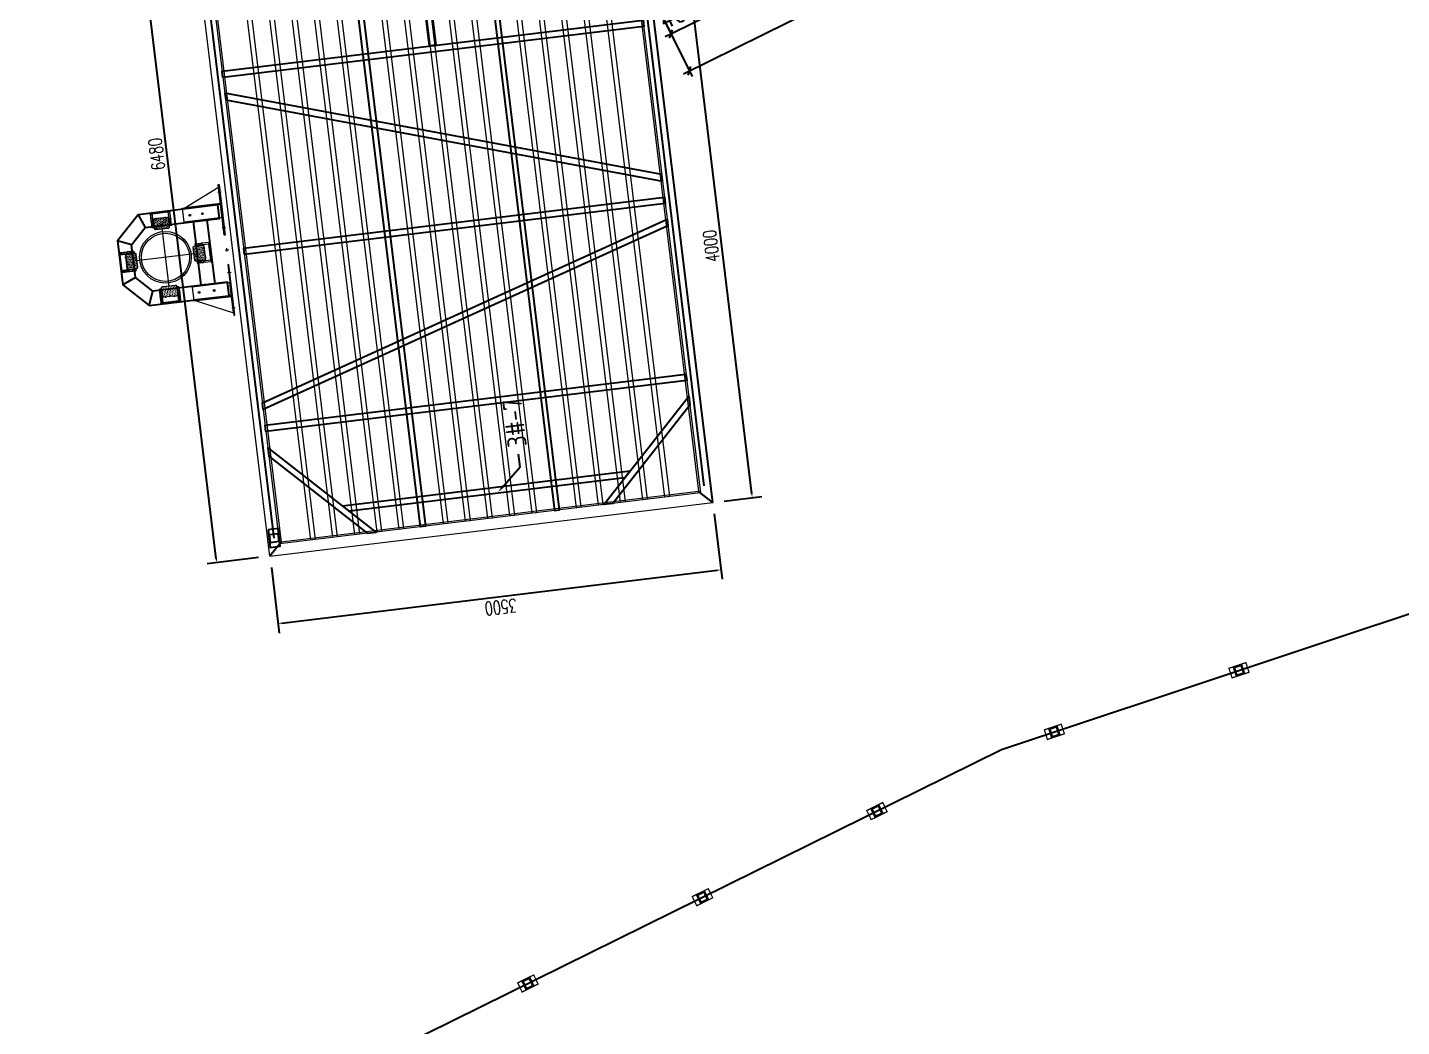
# Model space of a CAD drawing. Extents: x 15372 to 116961, y 24572 to 128109.
# Drawn here: x 27254 to 38036, y 84584 to 92425 of the extents above; entities that cross this region are included whole.
import ezdxf
from ezdxf import colors
from ezdxf.entities.mleader import LeaderData, LeaderLine
from ezdxf.math import Vec2, Vec3

# ---------------------------------------------------------------- set-up
doc = ezdxf.new("R2010")
doc.units = 0
doc.header["$LTSCALE"] = 1000
doc.header["$MEASUREMENT"] = 0
for name, pattern in [('CENTER', [2, 1.25, -0.25, 0.25, -0.25]), ('DASHED', [0.75, 0.5, -0.25]), ('HIDDEN', [0.375, 0.25, -0.125])]:
    doc.linetypes.add(name, pattern=pattern)
for name, color, linetype in [('主框型材', 4, 'Continuous'), ('标注', 9, 'Continuous'), ('栏杆基座', 214, 'Continuous'), ('浮箱U槽', 5, 'Continuous'), ('连接端梁', 130, 'Continuous'), ('铝合金', 7, 'Continuous'), ('铝横梁', 220, 'Continuous')]:
    doc.layers.add(name, color=color, linetype=linetype)
for name, color, linetype, lineweight in [('导框型材', 2, 'Continuous', 18), ('轮子座', 7, 'Continuous', 9), ('铝主梁', 3, 'Continuous', 9), ('铝龙骨', 7, 'Continuous', 9)]:
    doc.layers.add(name, color=color, linetype=linetype, lineweight=lineweight)
doc.styles.add('HZTXT', font='txtw.shx', dxfattribs={"width": 0.8, "bigfont": 'hztxtw.shx'})
doc.styles.get("Standard").update_dxf_attribs({"font": 'gbenor.shx', "bigfont": 'gbcbig.shx'})
doc.styles.add('STANDARD_T3', font='simplex.shx', dxfattribs={"width": 0.7, "bigfont": 'hztxt.shx'})
doc.dimstyles.new('DIM-50', dxfattribs={"dimscale": 50, "dimtxt": 3, "dimasz": 1, "dimexe": 1, "dimexo": 1, "dimgap": 1, "dimtad": 1, "dimdec": 1, "dimdsep": 46, "dimtxsty": 'HZTXT', "dimblk": 'OBLIQUE', "dimblk1": 'ARCHTICK', "dimblk2": 'OBLIQUE', "dimcen": 0, "dimdle": 1, "dimclrd": 9, "dimclre": 9, "dimclrt": 2, "dimadec": 1, "dimazin": 0, "dimtfac": 1, "dimtdec": 1, "dimtix": 1, "dimtmove": 2, "dimatfit": 3, "dimldrblk": 'OBLIQUE', "dimfxl": 15, "dimtolj": 1, "dimtzin": 0, "dimarcsym": 1})
doc.dimstyles.new('W&&30', dxfattribs={"dimtxt": 105, "dimasz": 30, "dimexe": 75, "dimexo": 90, "dimgap": 30, "dimtad": 1, "dimdec": 0, "dimzin": 0, "dimdsep": 46, "dimtxsty": 'STANDARD_T3', "dimcen": 0.09, "dimclrd": 1, "dimclre": 1, "dimclrt": 7, "dimazin": 2, "dimtfac": 1, "dimtdec": 0, "dimtix": 1, "dimtmove": 2, "dimatfit": 3, "dimfxl": 100, "dimtolj": 1, "dimtzin": 0, "dimarcsym": 0})
pattern_1 = [(0, (1212.185, -561.11), (6.35, 12.7), [0, -12.7])]

# ---------------------------------------------------------------- blocks, each defined once
blk = doc.blocks.new('*D46')
at = {"color": 1, "lineweight": -2, "transparency": 16777216}
for p, q in [((27436, 72496), (27436, 72902)), ((33916, 72496), (33916, 72902)), ((27466, 72827), (33886, 72827))]:
    blk.add_line(p, q, dxfattribs=at)
at = {"color": 1, "transparency": 16777216}
for points in [[(27466, 72832), (27466, 72822), (27436, 72827)], [(33886, 72832), (33886, 72822), (33916, 72827)]]:
    blk.add_solid(points, dxfattribs=at)
at = {"layer": 'Defpoints', "color": 0, "transparency": 16777216}
for p in [(33916, 72827), (27436, 72406), (33916, 72406)]:
    blk.add_point(p, dxfattribs=at)
at = {"color": 7, "transparency": 16777216, "insert": (30676, 72909), "char_height": 105, "attachment_point": 5, "style": 'STANDARD_T3'}
blk.add_mtext('\\A1;6480', dxfattribs=at)
blk = doc.blocks.new('*D734')
at = {"color": 1, "lineweight": -2, "transparency": 16777216}
for p, q in [((27346, 72406), (26829, 72406)), ((26904, 72376), (26904, 68936)), ((27346, 68906), (26829, 68906))]:
    blk.add_line(p, q, dxfattribs=at)
at = {"color": 1, "transparency": 16777216}
for points in [[(26899, 72376), (26909, 72376), (26904, 72406)], [(26899, 68936), (26909, 68936), (26904, 68906)]]:
    blk.add_solid(points, dxfattribs=at)
at = {"layer": 'Defpoints', "color": 0, "transparency": 16777216}
for p in [(27436, 72406), (26904, 68906), (27436, 68906)]:
    blk.add_point(p, dxfattribs=at)
at = {"color": 7, "transparency": 16777216, "insert": (26822, 70656), "char_height": 105, "attachment_point": 5, "rotation": 90, "style": 'STANDARD_T3'}
blk.add_mtext('\\A1;3500', dxfattribs=at)
blk = doc.blocks.new('*D47')
at = {"color": 1, "lineweight": -2, "transparency": 16777216}
for p, q in [((27436, 68816), (27436, 68519)), ((31436, 68816), (31436, 68519)), ((27466, 68594), (31406, 68594))]:
    blk.add_line(p, q, dxfattribs=at)
at = {"color": 1, "transparency": 16777216}
for points in [[(27466, 68599), (27466, 68589), (27436, 68594)], [(31406, 68599), (31406, 68589), (31436, 68594)]]:
    blk.add_solid(points, dxfattribs=at)
at = {"layer": 'Defpoints', "color": 0, "transparency": 16777216}
for p in [(27436, 68906), (31436, 68906), (31436, 68594)]:
    blk.add_point(p, dxfattribs=at)
at = {"color": 7, "transparency": 16777216, "insert": (29436, 68676), "char_height": 105, "attachment_point": 5, "style": 'STANDARD_T3'}
blk.add_mtext('\\A1;4000', dxfattribs=at)
blk = doc.blocks.new('_Oblique')
at = {"color": 0, "linetype": 'ByBlock', "lineweight": -2}
blk.add_line((-0.5, -0.5), (0.5, 0.5), dxfattribs=at)
blk = doc.blocks.new('*D721')
at = {"layer": 'Defpoints', "color": 0, "transparency": 16777216}
for p in [(40174, 68346), (46012, 68346), (46012, 67685)]:
    blk.add_point(p, dxfattribs=at)
at = {"layer": '标注', "color": 9, "lineweight": -2, "transparency": 16777216}
for p, q in [((40174, 68296), (40174, 67635)), ((46012, 68296), (46012, 67635)), ((40124, 67685), (46062, 67685))]:
    blk.add_line(p, q, dxfattribs=at)
at = {"layer": '标注', "color": 9, "lineweight": -2, "transparency": 16777216, "xscale": 50, "yscale": 50, "zscale": 50, "rotation": 180}
blk.add_blockref('_Oblique', (40174, 67685), dxfattribs=at)
at = {"layer": '标注', "color": 9, "lineweight": -2, "transparency": 16777216, "xscale": 50, "yscale": 50, "zscale": 50}
blk.add_blockref('_Oblique', (46012, 67685), dxfattribs=at)
at = {"layer": '标注', "color": 2, "transparency": 16777216, "insert": (43093, 67810), "char_height": 150, "attachment_point": 5, "style": 'HZTXT'}
blk.add_mtext('\\A1;5838', dxfattribs=at)
blk = doc.blocks.new('_ArchTick')
at = {"color": 0, "linetype": 'ByBlock', "const_width": 0.4}
blk.add_lwpolyline([(-0.5, -0.5), (0.5, 0.5)], dxfattribs=at)
blk = doc.blocks.new('*D724')
at = {"layer": 'Defpoints', "color": 0, "transparency": 16777216}
for p in [(40574, 68444), (40174, 68346), (40174, 68008)]:
    blk.add_point(p, dxfattribs=at)
at = {"layer": '标注', "color": 9, "lineweight": -2, "transparency": 16777216}
for p, q in [((40574, 68394), (40574, 67958)), ((40174, 68296), (40174, 67958)), ((40174, 68008), (40124, 68008)), ((40574, 68008), (40174, 68008)), ((40574, 68008), (40624, 68008))]:
    blk.add_line(p, q, dxfattribs=at)
at = {"layer": '标注', "color": 9, "lineweight": -2, "transparency": 16777216, "xscale": 50, "yscale": 50, "zscale": 50}
blk.add_blockref('_Oblique', (40174, 68008), dxfattribs=at)
at = {"layer": '标注', "color": 9, "lineweight": -2, "transparency": 16777216, "xscale": 50, "yscale": 50, "zscale": 50, "rotation": 180}
blk.add_blockref('_Oblique', (40574, 68008), dxfattribs=at)
at = {"layer": '标注', "color": 2, "transparency": 16777216, "insert": (40374, 68133), "char_height": 150, "attachment_point": 5, "style": 'HZTXT'}
blk.add_mtext('\\A1;400.2', dxfattribs=at)
blk = doc.blocks.new('*U608')
h = blk.add_hatch()
h.set_pattern_fill('DOTS', color=256, scale=8)
h.set_pattern_definition(pattern_1)
h.paths.add_polyline_path([(64, 50, 0.4142135624), (54, 60), (-11, 60, 0.4142135624), (-21, 50), (-21, -50, 0.4142135624), (-11, -60), (54, -60, 0.4142135624), (64, -50)])
at = {"layer": '导框型材', "color": 0, "linetype": 'Continuous'}
for p, q in [((-64, 63.508929), (-64, 75.5)), ((-64, 75.5), (-63.389317, 75.5)), ((-64, -63.50893), (-64, 63.508929)), ((-7.891644, 75.5), (-63.389317, 75.5)), ((-63.389317, 75.5), (-63.389317, 64.5)), ((-63.389317, 64.5), (-7.891644, 64.5)), ((-62, 77.5), (-6.502327, 77.5)), ((-62, 62.5), (-62, -62.5)), ((-6.502327, 62.5), (-62, 62.5)), ((-2.965328, 75.5), (-7.891644, 75.5)), ((-7.891644, 75.5), (-7.891644, 64.5)), ((-7.891644, 64.5), (-2.965328, 64.5)), ((-6.502327, 77.5), (-1.08338, 77.5)), ((-1.08338, 62.5), (-6.502327, 62.5)), ((47.5, 75.5), (-2.965328, 75.5)), ((-2.965328, 64.5), (-2.965328, 75.5)), ((47.5, 64.5), (-2.965328, 64.5)), ((-1.08338, 77.5), (45.5, 77.5)), ((45.5, 62.5), (-1.08338, 62.5)), ((31, 62.498484), (31, 60)), ((47.5, 64.5), (47.5, 75.5)), ((-64, -63.78066), (-64, -63.500287)), ((-64, -75.5), (-64, -63.78066)), ((-64, -75.5), (-63.389317, -75.5)), ((-63.389317, -64.5), (-63.389317, -75.5)), ((-7.891644, -64.5), (-63.389317, -64.5)), ((-63.389317, -75.5), (-7.891644, -75.5)), ((-62, -62.5), (-6.502327, -62.5)), ((-6.502327, -77.5), (-62, -77.5)), ((-2.965328, -64.5), (-7.891644, -64.5)), ((-7.891644, -75.5), (-7.891644, -64.5)), ((-7.891644, -75.5), (-2.965328, -75.5)), ((-6.502327, -62.5), (-1.08338, -62.5)), ((-1.08338, -77.5), (-6.502327, -77.5)), ((47.5, -64.5), (-2.965328, -64.5)), ((-2.965328, -64.5), (-2.965328, -75.5)), ((47.5, -75.5), (-2.965328, -75.5)), ((-1.08338, -62.5), (45.5, -62.5)), ((45.5, -77.5), (-1.08338, -77.5)), ((31, -60), (31, -62.498484)), ((47.5, -75.5), (47.5, -64.5))]:
    blk.add_line(p, q, dxfattribs=at)
at = {"layer": '导框型材', "color": 1, "linetype": 'CENTER', "ltscale": 0.28}
for p, q in [((-18.5, 35), (-14.5, 35)), ((-16.5, 37), (-16.5, 33)), ((-18.5, -35), (-14.5, -35)), ((-16.5, -37), (-16.5, -33))]:
    blk.add_line(p, q, dxfattribs=at)
at = {"layer": '导框型材', "color": 1, "linetype": 'CENTER', "ltscale": 0.404352}
for p, q in [((-18.5, 0), (-14.5, 0)), ((-16.5, -2), (-16.5, 2))]:
    blk.add_line(p, q, dxfattribs=at)
at = {"layer": '导框型材', "color": 1, "linetype": 'CENTER', "ltscale": 0.1}
for p, q in [((18.75, 70), (24.25, 70)), ((21.5, 67.25), (21.5, 72.75)), ((18.75, -70), (24.25, -70)), ((21.5, -72.75), (21.5, -67.25))]:
    blk.add_line(p, q, dxfattribs=at)
at = {"layer": '导框型材', "color": 0}
blk.add_lwpolyline([(-11, 60), (54, 60, -0.4142135624), (64, 50), (64, -50, -0.4142135624), (54, -60), (-11, -60, -0.4142135624), (-21, -50), (-21, 50, -0.4142135624)], format="xyb", close=True, dxfattribs=at)
for centre in [(21.5, 70), (21.5, -70)]:
    blk.add_circle(centre, 2.5, dxfattribs=at)
at = {"layer": '导框型材', "color": 0, "linetype": 'Continuous', "extrusion": (0, 0, -1)}
for centre, start, end in [((62, 75.5), 0, 90), ((62, 64.5), 270, 0), ((62, -64.5), 0, 90), ((62, -75.5), 270, 0)]:
    blk.add_arc(centre, 2, start, end, dxfattribs=at)
at = {"layer": '导框型材', "color": 0, "linetype": 'Continuous', "extrusion": (1.22461e-16, 0, -1)}
blk.add_arc((16.5, 35), 7, 310.0052008841, 49.9947991159, dxfattribs=at)
at = {"layer": '导框型材', "color": 0, "linetype": 'Continuous'}
for centre, radius, start, end in [((45.5, 75.5), 2, 0, 90), ((45.5, 64.5), 2, 270, 0), ((-16.5, -35), 7, 130.0052008841, 229.9947991159), ((45.5, -64.5), 2, 0, 90), ((45.5, -75.5), 2, 270, 0)]:
    blk.add_arc(centre, radius, start, end, dxfattribs=at)
for centre, major_axis, ratio, start_param, end_param in [((-62, 75.5), (0, 2), 0.694658, 0, 1.5707963268), ((-6.502327, 75.5), (0, -2), 0.694658, 3.1415926536, 4.7123889804), ((-6.502327, 64.5), (0, 2), 0.694658, 1.5707963268, 3.1415926536), ((-1.08338, 75.5), (0, -2), 0.940974, 3.1415926536, 4.7123889804), ((-1.08338, 64.5), (0, 2), 0.940974, 1.5707963268, 3.1415926536), ((-62, -75.5), (0, 2), 0.694658, 1.5707963268, 3.1415926536), ((-6.502327, -64.5), (0, 2), 0.694658, 0, 1.5707963268), ((-6.502327, -75.5), (0, 2), 0.694658, 1.5707963268, 3.1415926536), ((-1.08338, -64.5), (0, 2), 0.940974, 0, 1.5707963268), ((-1.08338, -75.5), (0, 2), 0.940974, 1.5707963268, 3.1415926536)]:
    blk.add_ellipse(centre, major_axis=major_axis, ratio=ratio, start_param=start_param, end_param=end_param, dxfattribs=at)
at = {"layer": '导框型材', "color": 0, "linetype": 'Continuous', "extrusion": (0, 0, -1)}
for centre, start_param, end_param in [((-62, 64.5), 0, 1.5707963268), ((-62, -64.5), 1.5707963268, 3.1415926536)]:
    blk.add_ellipse(centre, major_axis=(0, -2), ratio=0.694658, start_param=start_param, end_param=end_param, dxfattribs=at)
blk = doc.blocks.new('*U604')
at = {"layer": '轮子座', "color": 0, "linetype": 'ByBlock', "lineweight": -2, "transparency": 16777216}
blk.add_blockref('*U608', (0, 0), dxfattribs=at)
blk = doc.blocks.new('*U605')
h = blk.add_hatch()
h.set_pattern_fill('DOTS', color=256, scale=8)
h.set_pattern_definition(pattern_1)
h.paths.add_polyline_path([(64, 50, 0.4142135624), (54, 60), (-11, 60, 0.4142135624), (-21, 50), (-21, -50, 0.4142135624), (-11, -60), (54, -60, 0.4142135624), (64, -50)])
at = {"layer": '导框型材', "color": 0, "linetype": 'Continuous'}
for p, q in [((-64, 63.508929), (-64, 75.5)), ((-64, 75.5), (-63.389317, 75.5)), ((-64, -63.50893), (-64, 63.508929)), ((-7.891644, 75.5), (-63.389317, 75.5)), ((-63.389317, 75.5), (-63.389317, 64.5)), ((-63.389317, 64.5), (-7.891644, 64.5)), ((-62, 77.5), (-6.502327, 77.5)), ((-62, 62.5), (-62, -62.5)), ((-6.502327, 62.5), (-62, 62.5)), ((-2.965328, 75.5), (-7.891644, 75.5)), ((-7.891644, 75.5), (-7.891644, 64.5)), ((-7.891644, 64.5), (-2.965328, 64.5)), ((-6.502327, 77.5), (-1.08338, 77.5)), ((-1.08338, 62.5), (-6.502327, 62.5)), ((47.5, 75.5), (-2.965328, 75.5)), ((-2.965328, 64.5), (-2.965328, 75.5)), ((47.5, 64.5), (-2.965328, 64.5)), ((-1.08338, 77.5), (45.5, 77.5)), ((45.5, 62.5), (-1.08338, 62.5)), ((31, 62.498484), (31, 60)), ((47.5, 64.5), (47.5, 75.5)), ((-64, -63.78066), (-64, -63.500287)), ((-64, -75.5), (-64, -63.78066)), ((-64, -75.5), (-63.389317, -75.5)), ((-63.389317, -64.5), (-63.389317, -75.5)), ((-7.891644, -64.5), (-63.389317, -64.5)), ((-63.389317, -75.5), (-7.891644, -75.5)), ((-62, -62.5), (-6.502327, -62.5)), ((-6.502327, -77.5), (-62, -77.5)), ((-2.965328, -64.5), (-7.891644, -64.5)), ((-7.891644, -75.5), (-7.891644, -64.5)), ((-7.891644, -75.5), (-2.965328, -75.5)), ((-6.502327, -62.5), (-1.08338, -62.5)), ((-1.08338, -77.5), (-6.502327, -77.5)), ((47.5, -64.5), (-2.965328, -64.5)), ((-2.965328, -64.5), (-2.965328, -75.5)), ((47.5, -75.5), (-2.965328, -75.5)), ((-1.08338, -62.5), (45.5, -62.5)), ((45.5, -77.5), (-1.08338, -77.5)), ((31, -60), (31, -62.498484)), ((47.5, -75.5), (47.5, -64.5))]:
    blk.add_line(p, q, dxfattribs=at)
at = {"layer": '导框型材', "color": 1, "linetype": 'CENTER', "ltscale": 0.28}
for p, q in [((-18.5, 35), (-14.5, 35)), ((-16.5, 37), (-16.5, 33)), ((-18.5, -35), (-14.5, -35)), ((-16.5, -37), (-16.5, -33))]:
    blk.add_line(p, q, dxfattribs=at)
at = {"layer": '导框型材', "color": 1, "linetype": 'CENTER', "ltscale": 0.404352}
for p, q in [((-18.5, 0), (-14.5, 0)), ((-16.5, -2), (-16.5, 2))]:
    blk.add_line(p, q, dxfattribs=at)
at = {"layer": '导框型材', "color": 1, "linetype": 'CENTER', "ltscale": 0.1}
for p, q in [((18.75, 70), (24.25, 70)), ((21.5, 67.25), (21.5, 72.75)), ((18.75, -70), (24.25, -70)), ((21.5, -72.75), (21.5, -67.25))]:
    blk.add_line(p, q, dxfattribs=at)
at = {"layer": '导框型材', "color": 0}
blk.add_lwpolyline([(-11, 60), (54, 60, -0.4142135624), (64, 50), (64, -50, -0.4142135624), (54, -60), (-11, -60, -0.4142135624), (-21, -50), (-21, 50, -0.4142135624)], format="xyb", close=True, dxfattribs=at)
for centre in [(21.5, 70), (21.5, -70)]:
    blk.add_circle(centre, 2.5, dxfattribs=at)
at = {"layer": '导框型材', "color": 0, "linetype": 'Continuous', "extrusion": (0, 0, -1)}
for centre, start, end in [((62, 75.5), 0, 90), ((62, 64.5), 270, 0), ((62, -64.5), 0, 90), ((62, -75.5), 270, 0)]:
    blk.add_arc(centre, 2, start, end, dxfattribs=at)
at = {"layer": '导框型材', "color": 0, "linetype": 'Continuous', "extrusion": (1.22461e-16, 0, -1)}
blk.add_arc((16.5, 35), 7, 310.0052008841, 49.9947991159, dxfattribs=at)
at = {"layer": '导框型材', "color": 0, "linetype": 'Continuous'}
for centre, radius, start, end in [((45.5, 75.5), 2, 0, 90), ((45.5, 64.5), 2, 270, 0), ((-16.5, -35), 7, 130.0052008841, 229.9947991159), ((45.5, -64.5), 2, 0, 90), ((45.5, -75.5), 2, 270, 0)]:
    blk.add_arc(centre, radius, start, end, dxfattribs=at)
for centre, major_axis, ratio, start_param, end_param in [((-62, 75.5), (0, 2), 0.694658, 0, 1.5707963268), ((-6.502327, 75.5), (0, -2), 0.694658, 3.1415926536, 4.7123889804), ((-6.502327, 64.5), (0, 2), 0.694658, 1.5707963268, 3.1415926536), ((-1.08338, 75.5), (0, -2), 0.940974, 3.1415926536, 4.7123889804), ((-1.08338, 64.5), (0, 2), 0.940974, 1.5707963268, 3.1415926536), ((-62, -75.5), (0, 2), 0.694658, 1.5707963268, 3.1415926536), ((-6.502327, -64.5), (0, 2), 0.694658, 0, 1.5707963268), ((-6.502327, -75.5), (0, 2), 0.694658, 1.5707963268, 3.1415926536), ((-1.08338, -64.5), (0, 2), 0.940974, 0, 1.5707963268), ((-1.08338, -75.5), (0, 2), 0.940974, 1.5707963268, 3.1415926536)]:
    blk.add_ellipse(centre, major_axis=major_axis, ratio=ratio, start_param=start_param, end_param=end_param, dxfattribs=at)
at = {"layer": '导框型材', "color": 0, "linetype": 'Continuous', "extrusion": (0, 0, -1)}
for centre, start_param, end_param in [((-62, 64.5), 0, 1.5707963268), ((-62, -64.5), 1.5707963268, 3.1415926536)]:
    blk.add_ellipse(centre, major_axis=(0, -2), ratio=0.694658, start_param=start_param, end_param=end_param, dxfattribs=at)
blk = doc.blocks.new('*U606')
at = {"layer": '轮子座', "color": 0, "linetype": 'ByBlock', "lineweight": -2, "transparency": 16777216}
blk.add_blockref('*U605', (0, 0), dxfattribs=at)
blk = doc.blocks.new('*U607')
h = blk.add_hatch()
h.set_pattern_fill('DOTS', color=256, scale=8)
h.set_pattern_definition(pattern_1)
h.paths.add_polyline_path([(64, 50, 0.4142135624), (54, 60), (-11, 60, 0.4142135624), (-21, 50), (-21, -50, 0.4142135624), (-11, -60), (54, -60, 0.4142135624), (64, -50)])
at = {"layer": '导框型材', "color": 0, "linetype": 'Continuous'}
for p, q in [((-64, 63.508929), (-64, 75.5)), ((-64, 75.5), (-63.389317, 75.5)), ((-64, -63.50893), (-64, 63.508929)), ((-7.891644, 75.5), (-63.389317, 75.5)), ((-63.389317, 75.5), (-63.389317, 64.5)), ((-63.389317, 64.5), (-7.891644, 64.5)), ((-62, 77.5), (-6.502327, 77.5)), ((-62, 62.5), (-62, -62.5)), ((-6.502327, 62.5), (-62, 62.5)), ((-2.965328, 75.5), (-7.891644, 75.5)), ((-7.891644, 75.5), (-7.891644, 64.5)), ((-7.891644, 64.5), (-2.965328, 64.5)), ((-6.502327, 77.5), (-1.08338, 77.5)), ((-1.08338, 62.5), (-6.502327, 62.5)), ((47.5, 75.5), (-2.965328, 75.5)), ((-2.965328, 64.5), (-2.965328, 75.5)), ((47.5, 64.5), (-2.965328, 64.5)), ((-1.08338, 77.5), (45.5, 77.5)), ((45.5, 62.5), (-1.08338, 62.5)), ((31, 62.498484), (31, 60)), ((47.5, 64.5), (47.5, 75.5)), ((-64, -63.78066), (-64, -63.500287)), ((-64, -75.5), (-64, -63.78066)), ((-64, -75.5), (-63.389317, -75.5)), ((-63.389317, -64.5), (-63.389317, -75.5)), ((-7.891644, -64.5), (-63.389317, -64.5)), ((-63.389317, -75.5), (-7.891644, -75.5)), ((-62, -62.5), (-6.502327, -62.5)), ((-6.502327, -77.5), (-62, -77.5)), ((-2.965328, -64.5), (-7.891644, -64.5)), ((-7.891644, -75.5), (-7.891644, -64.5)), ((-7.891644, -75.5), (-2.965328, -75.5)), ((-6.502327, -62.5), (-1.08338, -62.5)), ((-1.08338, -77.5), (-6.502327, -77.5)), ((47.5, -64.5), (-2.965328, -64.5)), ((-2.965328, -64.5), (-2.965328, -75.5)), ((47.5, -75.5), (-2.965328, -75.5)), ((-1.08338, -62.5), (45.5, -62.5)), ((45.5, -77.5), (-1.08338, -77.5)), ((31, -60), (31, -62.498484)), ((47.5, -75.5), (47.5, -64.5))]:
    blk.add_line(p, q, dxfattribs=at)
at = {"layer": '导框型材', "color": 1, "linetype": 'CENTER', "ltscale": 0.28}
for p, q in [((-18.5, 35), (-14.5, 35)), ((-16.5, 37), (-16.5, 33)), ((-18.5, -35), (-14.5, -35)), ((-16.5, -37), (-16.5, -33))]:
    blk.add_line(p, q, dxfattribs=at)
at = {"layer": '导框型材', "color": 1, "linetype": 'CENTER', "ltscale": 0.404352}
for p, q in [((-18.5, 0), (-14.5, 0)), ((-16.5, -2), (-16.5, 2))]:
    blk.add_line(p, q, dxfattribs=at)
at = {"layer": '导框型材', "color": 1, "linetype": 'CENTER', "ltscale": 0.1}
for p, q in [((18.75, 70), (24.25, 70)), ((21.5, 67.25), (21.5, 72.75)), ((18.75, -70), (24.25, -70)), ((21.5, -72.75), (21.5, -67.25))]:
    blk.add_line(p, q, dxfattribs=at)
at = {"layer": '导框型材', "color": 0}
blk.add_lwpolyline([(-11, 60), (54, 60, -0.4142135624), (64, 50), (64, -50, -0.4142135624), (54, -60), (-11, -60, -0.4142135624), (-21, -50), (-21, 50, -0.4142135624)], format="xyb", close=True, dxfattribs=at)
for centre in [(21.5, 70), (21.5, -70)]:
    blk.add_circle(centre, 2.5, dxfattribs=at)
at = {"layer": '导框型材', "color": 0, "linetype": 'Continuous', "extrusion": (0, 0, -1)}
for centre, start, end in [((62, 75.5), 0, 90), ((62, 64.5), 270, 0), ((62, -64.5), 0, 90), ((62, -75.5), 270, 0)]:
    blk.add_arc(centre, 2, start, end, dxfattribs=at)
at = {"layer": '导框型材', "color": 0, "linetype": 'Continuous', "extrusion": (1.22461e-16, 0, -1)}
blk.add_arc((16.5, 35), 7, 310.0052008841, 49.9947991159, dxfattribs=at)
at = {"layer": '导框型材', "color": 0, "linetype": 'Continuous'}
for centre, radius, start, end in [((45.5, 75.5), 2, 0, 90), ((45.5, 64.5), 2, 270, 0), ((-16.5, -35), 7, 130.0052008841, 229.9947991159), ((45.5, -64.5), 2, 0, 90), ((45.5, -75.5), 2, 270, 0)]:
    blk.add_arc(centre, radius, start, end, dxfattribs=at)
for centre, major_axis, ratio, start_param, end_param in [((-62, 75.5), (0, 2), 0.694658, 0, 1.5707963268), ((-6.502327, 75.5), (0, -2), 0.694658, 3.1415926536, 4.7123889804), ((-6.502327, 64.5), (0, 2), 0.694658, 1.5707963268, 3.1415926536), ((-1.08338, 75.5), (0, -2), 0.940974, 3.1415926536, 4.7123889804), ((-1.08338, 64.5), (0, 2), 0.940974, 1.5707963268, 3.1415926536), ((-62, -75.5), (0, 2), 0.694658, 1.5707963268, 3.1415926536), ((-6.502327, -64.5), (0, 2), 0.694658, 0, 1.5707963268), ((-6.502327, -75.5), (0, 2), 0.694658, 1.5707963268, 3.1415926536), ((-1.08338, -64.5), (0, 2), 0.940974, 0, 1.5707963268), ((-1.08338, -75.5), (0, 2), 0.940974, 1.5707963268, 3.1415926536)]:
    blk.add_ellipse(centre, major_axis=major_axis, ratio=ratio, start_param=start_param, end_param=end_param, dxfattribs=at)
at = {"layer": '导框型材', "color": 0, "linetype": 'Continuous', "extrusion": (0, 0, -1)}
for centre, start_param, end_param in [((-62, 64.5), 0, 1.5707963268), ((-62, -64.5), 1.5707963268, 3.1415926536)]:
    blk.add_ellipse(centre, major_axis=(0, -2), ratio=0.694658, start_param=start_param, end_param=end_param, dxfattribs=at)
blk = doc.blocks.new('*U610')
at = {"layer": '轮子座', "color": 0, "linetype": 'ByBlock', "lineweight": -2, "transparency": 16777216}
blk.add_blockref('*U607', (0, 0), dxfattribs=at)
blk = doc.blocks.new('*U611')
h = blk.add_hatch()
h.set_pattern_fill('DOTS', color=256, scale=8)
h.set_pattern_definition(pattern_1)
h.paths.add_polyline_path([(64, 50, 0.4142135624), (54, 60), (-11, 60, 0.4142135624), (-21, 50), (-21, -50, 0.4142135624), (-11, -60), (54, -60, 0.4142135624), (64, -50)])
at = {"layer": '导框型材', "color": 0, "linetype": 'Continuous'}
for p, q in [((-64, 63.508929), (-64, 75.5)), ((-64, 75.5), (-63.389317, 75.5)), ((-64, -63.50893), (-64, 63.508929)), ((-7.891644, 75.5), (-63.389317, 75.5)), ((-63.389317, 75.5), (-63.389317, 64.5)), ((-63.389317, 64.5), (-7.891644, 64.5)), ((-62, 77.5), (-6.502327, 77.5)), ((-62, 62.5), (-62, -62.5)), ((-6.502327, 62.5), (-62, 62.5)), ((-2.965328, 75.5), (-7.891644, 75.5)), ((-7.891644, 75.5), (-7.891644, 64.5)), ((-7.891644, 64.5), (-2.965328, 64.5)), ((-6.502327, 77.5), (-1.08338, 77.5)), ((-1.08338, 62.5), (-6.502327, 62.5)), ((47.5, 75.5), (-2.965328, 75.5)), ((-2.965328, 64.5), (-2.965328, 75.5)), ((47.5, 64.5), (-2.965328, 64.5)), ((-1.08338, 77.5), (45.5, 77.5)), ((45.5, 62.5), (-1.08338, 62.5)), ((31, 62.498484), (31, 60)), ((47.5, 64.5), (47.5, 75.5)), ((-64, -63.78066), (-64, -63.500287)), ((-64, -75.5), (-64, -63.78066)), ((-64, -75.5), (-63.389317, -75.5)), ((-63.389317, -64.5), (-63.389317, -75.5)), ((-7.891644, -64.5), (-63.389317, -64.5)), ((-63.389317, -75.5), (-7.891644, -75.5)), ((-62, -62.5), (-6.502327, -62.5)), ((-6.502327, -77.5), (-62, -77.5)), ((-2.965328, -64.5), (-7.891644, -64.5)), ((-7.891644, -75.5), (-7.891644, -64.5)), ((-7.891644, -75.5), (-2.965328, -75.5)), ((-6.502327, -62.5), (-1.08338, -62.5)), ((-1.08338, -77.5), (-6.502327, -77.5)), ((47.5, -64.5), (-2.965328, -64.5)), ((-2.965328, -64.5), (-2.965328, -75.5)), ((47.5, -75.5), (-2.965328, -75.5)), ((-1.08338, -62.5), (45.5, -62.5)), ((45.5, -77.5), (-1.08338, -77.5)), ((31, -60), (31, -62.498484)), ((47.5, -75.5), (47.5, -64.5))]:
    blk.add_line(p, q, dxfattribs=at)
at = {"layer": '导框型材', "color": 1, "linetype": 'CENTER', "ltscale": 0.28}
for p, q in [((-18.5, 35), (-14.5, 35)), ((-16.5, 37), (-16.5, 33)), ((-18.5, -35), (-14.5, -35)), ((-16.5, -37), (-16.5, -33))]:
    blk.add_line(p, q, dxfattribs=at)
at = {"layer": '导框型材', "color": 1, "linetype": 'CENTER', "ltscale": 0.404352}
for p, q in [((-18.5, 0), (-14.5, 0)), ((-16.5, -2), (-16.5, 2))]:
    blk.add_line(p, q, dxfattribs=at)
at = {"layer": '导框型材', "color": 1, "linetype": 'CENTER', "ltscale": 0.1}
for p, q in [((18.75, 70), (24.25, 70)), ((21.5, 67.25), (21.5, 72.75)), ((18.75, -70), (24.25, -70)), ((21.5, -72.75), (21.5, -67.25))]:
    blk.add_line(p, q, dxfattribs=at)
at = {"layer": '导框型材', "color": 0}
blk.add_lwpolyline([(-11, 60), (54, 60, -0.4142135624), (64, 50), (64, -50, -0.4142135624), (54, -60), (-11, -60, -0.4142135624), (-21, -50), (-21, 50, -0.4142135624)], format="xyb", close=True, dxfattribs=at)
for centre in [(21.5, 70), (21.5, -70)]:
    blk.add_circle(centre, 2.5, dxfattribs=at)
at = {"layer": '导框型材', "color": 0, "linetype": 'Continuous', "extrusion": (0, 0, -1)}
for centre, start, end in [((62, 75.5), 0, 90), ((62, 64.5), 270, 0), ((62, -64.5), 0, 90), ((62, -75.5), 270, 0)]:
    blk.add_arc(centre, 2, start, end, dxfattribs=at)
at = {"layer": '导框型材', "color": 0, "linetype": 'Continuous', "extrusion": (1.22461e-16, 0, -1)}
blk.add_arc((16.5, 35), 7, 310.0052008841, 49.9947991159, dxfattribs=at)
at = {"layer": '导框型材', "color": 0, "linetype": 'Continuous'}
for centre, radius, start, end in [((45.5, 75.5), 2, 0, 90), ((45.5, 64.5), 2, 270, 0), ((-16.5, -35), 7, 130.0052008841, 229.9947991159), ((45.5, -64.5), 2, 0, 90), ((45.5, -75.5), 2, 270, 0)]:
    blk.add_arc(centre, radius, start, end, dxfattribs=at)
for centre, major_axis, ratio, start_param, end_param in [((-62, 75.5), (0, 2), 0.694658, 0, 1.5707963268), ((-6.502327, 75.5), (0, -2), 0.694658, 3.1415926536, 4.7123889804), ((-6.502327, 64.5), (0, 2), 0.694658, 1.5707963268, 3.1415926536), ((-1.08338, 75.5), (0, -2), 0.940974, 3.1415926536, 4.7123889804), ((-1.08338, 64.5), (0, 2), 0.940974, 1.5707963268, 3.1415926536), ((-62, -75.5), (0, 2), 0.694658, 1.5707963268, 3.1415926536), ((-6.502327, -64.5), (0, 2), 0.694658, 0, 1.5707963268), ((-6.502327, -75.5), (0, 2), 0.694658, 1.5707963268, 3.1415926536), ((-1.08338, -64.5), (0, 2), 0.940974, 0, 1.5707963268), ((-1.08338, -75.5), (0, 2), 0.940974, 1.5707963268, 3.1415926536)]:
    blk.add_ellipse(centre, major_axis=major_axis, ratio=ratio, start_param=start_param, end_param=end_param, dxfattribs=at)
at = {"layer": '导框型材', "color": 0, "linetype": 'Continuous', "extrusion": (0, 0, -1)}
for centre, start_param, end_param in [((-62, 64.5), 0, 1.5707963268), ((-62, -64.5), 1.5707963268, 3.1415926536)]:
    blk.add_ellipse(centre, major_axis=(0, -2), ratio=0.694658, start_param=start_param, end_param=end_param, dxfattribs=at)
blk = doc.blocks.new('*U609')
at = {"layer": '轮子座', "color": 0, "linetype": 'ByBlock', "lineweight": -2, "transparency": 16777216}
blk.add_blockref('*U611', (0, 0), dxfattribs=at)
blk = doc.blocks.new('外抱桩器')
for radius in [203, 189]:
    blk.add_circle((0, 487), radius)
at = {"layer": '主框型材'}
for points in [[(-359, 660), (-359, 28), (-252, 28), (-252, 616), (-129, 739), (129, 739), (252, 616), (252, 28), (358, 28), (358, 660), (173, 845), (-173, 845), (-359, 660)], [(-129, 739), (-173, 845)], [(129, 739), (173, 845)], [(-359, 660), (-252, 616)], [(358, 660), (252, 616)]]:
    blk.add_lwpolyline(points, dxfattribs=at)
blk.add_lwpolyline([(-252, 128), (-252, 234), (252, 234), (252, 128)], close=True, dxfattribs=at)
at = {"layer": '导框型材', "color": 1, "linetype": 'CENTER', "ltscale": 5}
for p, q in [((0, 256), (0, 717)), ((230, 487), (-230, 487))]:
    blk.add_line(p, q, dxfattribs=at)
at = {"layer": '导框型材', "color": 2, "linetype": 'HIDDEN', "ltscale": 100}
for p, q in [((-359, 8), (-359, 308)), ((359, 8), (359, 308))]:
    blk.add_line(p, q, dxfattribs=at)
at = {"layer": '导框型材', "color": 1, "linetype": 'CENTER', "ltscale": 0.28}
for p, q in [((-313, 258), (-297, 258)), ((-305, 250), (-305, 266)), ((313, 258), (297, 258)), ((305, 250), (305, 266)), ((-313, 138), (-297, 138)), ((-305, 130), (-305, 146)), ((313, 158), (297, 158)), ((305, 150), (305, 166))]:
    blk.add_line(p, q, dxfattribs=at)
at = {"layer": '导框型材', "color": 2, "linetype": 'DASHED', "ltscale": 2}
for p, q in [((-517, 0), (-117, 0)), ((517, 0), (117, 0))]:
    blk.add_line(p, q, dxfattribs=at)
at = {"layer": '导框型材', "color": 1, "linetype": 'CENTER', "ltscale": 0.36}
for p, q in [((-464, 8), (-464, 0)), ((-457, 18), (-457, -10)), ((-450, 8), (-450, 0)), ((-184, 8), (-184, 0)), ((-177, 18), (-177, -10)), ((-170, 8), (-170, 0)), ((-14, 0), (14, 0)), ((0, 14), (0, -14)), ((170, 8), (170, 0)), ((177, 18), (177, -10)), ((184, 8), (184, 0)), ((450, 8), (450, 0)), ((457, 18), (457, -10)), ((464, 8), (464, 0))]:
    blk.add_line(p, q, dxfattribs=at)
at = {"layer": '导框型材', "color": 2}
for points in [[(-497, 8), (-367, 8), (-367, 288), (-497, 8)], [(497, 8), (367, 8), (367, 288), (497, 8)]]:
    blk.add_lwpolyline(points, dxfattribs=at)
for points in [[(-257, 8), (-257, 308), (-367, 308), (-367, 8)], [(257, 8), (257, 308), (367, 308), (367, 8)], [(-517, 0), (-117, 0), (-117, 8), (-517, 8)], [(517, 0), (117, 0), (117, 8), (517, 8)]]:
    blk.add_lwpolyline(points, close=True, dxfattribs=at)
for centre in [(-305, 258), (305, 258), (-305, 138), (305, 158)]:
    blk.add_circle(centre, 7, dxfattribs=at)
at = {"layer": '轮子座', "color": 7, "xscale": -1, "rotation": 90}
blk.add_blockref('*U610', (0, 776), dxfattribs=at)
at = {"layer": '轮子座', "color": 7}
blk.add_blockref('*U604', (-289, 487), dxfattribs=at)
at = {"layer": '轮子座', "color": 7, "xscale": -1}
blk.add_blockref('*U606', (289, 487), dxfattribs=at)
at = {"layer": '轮子座', "color": 7, "rotation": 90}
blk.add_blockref('*U609', (0, 197), dxfattribs=at)
blk = doc.blocks.new('sgsdfgdfg')
at = {"layer": '连接端梁', "color": 0, "elevation": 29521}
for points in [[(29142, 88482), (29159, 88343), (29238, 88353), (29221, 88492)], [(29151, 88443), (29159, 88384), (29228, 88392), (29221, 88452)]]:
    blk.add_lwpolyline(points, close=True, dxfattribs=at)
blk = doc.blocks.new('栏杆立柱底座')
at = {"layer": '栏杆基座', "color": 6}
for points, const_width in [([(-48, 65), (-31, -74), (48, -65), (31, 74)], 10), ([(-38, 26), (-31, -34), (38, -26), (31, 34)], 20)]:
    blk.add_lwpolyline(points, close=True, dxfattribs=dict(at, const_width=const_width))
blk = doc.blocks.new('*U774')
at = {"color": 0, "rotation": 263.0813751958696}
blk.add_blockref('栏杆立柱底座', (0, 0), dxfattribs=at)
blk = doc.blocks.new('*U775')
at = {"color": 0, "linetype": 'ByBlock', "lineweight": -2, "transparency": 16777216}
for p, rotation in [((-59543, 38829), 18.40962104825404), ((-60992, 38346), 18.40962104825404), ((-62384, 37724), 26.29066540476217), ((-63753, 37048), 26.29066540476217), ((-65123, 36371), 26.29066540476217)]:
    blk.add_blockref('*U774', p, dxfattribs=dict(at, rotation=rotation))
blk = doc.blocks.new('M1')
at = {"layer": '浮箱U槽', "linetype": 'ByBlock'}
for points in [[(33027.8, 71166.4), (27523.4, 71166.4), (27523.4, 71206.4), (33055.9, 71206.1)], [(32305.1, 70146.4), (27523.4, 70146.4), (27523.4, 70106.4), (32277, 70106.8)]]:
    blk.add_lwpolyline(points, close=True, dxfattribs=at)
at = {"layer": '连接端梁'}
for p, q in [((31372.2, 68997.4), (33726.1, 72319.5)), ((31482.5, 68997.4), (33836.4, 72319.5))]:
    blk.add_line(p, q, dxfattribs=at)
at = {"layer": '铝主梁', "color": 3}
for p, q in [((27436.5, 72406.4), (33916.5, 72406.4)), ((27436.5, 72406.4), (27436.5, 68906.4)), ((33845.6, 72306.4), (27536.5, 72306.4)), ((27536.5, 69006.4), (27536.5, 72306.4)), ((31507.3, 69006.4), (27536.5, 69006.4)), ((27436.5, 68906.4), (31436.5, 68906.4))]:
    blk.add_line(p, q, dxfattribs=at)
at = {"layer": '铝主梁', "color": 251}
for p, q in [((33854.8, 72319.5), (27523.4, 72319.5)), ((27523.4, 68993.4), (27523.4, 72319.5)), ((31498.1, 68993.4), (27523.4, 68993.4))]:
    blk.add_line(p, q, dxfattribs=at)
at = {"layer": '铝合金', "color": 3}
for p, q in [((27536.5, 72306.4), (27436.5, 72406.4)), ((33845.6, 72306.4), (33916.5, 72406.4)), ((27436.5, 68906.4), (27536.5, 69006.4)), ((31436.5, 68906.4), (31507.3, 69006.4))]:
    blk.add_line(p, q, dxfattribs=at)
at = {"layer": '铝横梁'}
for points in [[(28286.5, 72319.5), (28215.7, 72319.5), (27523.4, 71627.4), (27523.4, 71556.5)], [(28411.5, 72319.5), (28461.5, 72319.5), (28461.5, 68993.4), (28411.5, 68993.4)], [(28586.5, 72319.5), (28638.9, 72319.5), (29686.5, 68993.4), (29634, 68993.4)], [(29811.5, 72319.5), (29861.5, 72319.5), (29861.5, 68993.4), (29811.5, 68993.4)], [(31086.5, 72319.5), (31034, 72319.5), (29986.5, 68993.4), (30038.9, 68993.4)], [(31211.5, 72319.5), (31261.5, 72319.5), (31261.5, 68993.4), (31211.5, 68993.4)], [(32611.5, 72319.5), (32661.5, 72319.5), (32661.5, 70805.1), (32611.5, 70734.5)], [(32786.5, 72319.5), (32857.2, 72319.5), (33370.8, 71806.1), (33341.4, 71764.6)], [(27711.5, 71744.5), (27761.5, 71794.5), (27761.5, 69518.4), (27711.5, 69568.4)], [(31261.5, 70631.4), (31261.5, 70681.4), (32573.9, 70681.4), (32538.4, 70631.4)], [(28286.5, 68993.4), (28215.7, 68993.4), (27523.4, 69685.5), (27523.4, 69756.4)]]:
    blk.add_lwpolyline(points, close=True, dxfattribs=at)
at = {"layer": '铝龙骨', "color": 4}
for points in [[(27523.4, 72073.9), (33658.5, 72073.9), (33658.5, 72038.9), (27523.4, 72038.9)], [(27523.4, 71723.9), (33410.5, 71723.9), (33410.5, 71688.9), (27523.4, 71688.9)], [(27523.4, 71373.9), (33162.5, 71373.9), (33162.5, 71338.9), (27523.4, 71338.9)], [(27523.4, 71023.9), (32914.5, 71023.9), (32914.5, 70988.9), (27523.4, 70988.9)], [(27523.4, 70673.9), (32666.5, 70673.9), (32666.5, 70638.9), (27523.4, 70638.9)], [(27523.4, 70323.9), (32418.5, 70323.9), (32418.5, 70288.9), (27523.4, 70288.9)], [(27523.4, 69973.9), (32170.5, 69973.9), (32170.5, 69938.9), (27523.4, 69938.9)], [(27523.4, 69623.9), (31922.5, 69623.9), (31922.5, 69588.9), (27523.4, 69588.9)], [(27523.4, 69273.9), (31674.5, 69273.9), (31674.5, 69238.9), (27523.4, 69238.9)]]:
    blk.add_lwpolyline(points, close=True, dxfattribs=at)
at = {"layer": '铝龙骨', "color": 2}
for points in [[(27523.4, 71898.9), (33534.5, 71898.9), (33534.5, 71863.9), (27523.4, 71863.9)], [(27523.4, 71548.9), (33286.5, 71548.9), (33286.5, 71513.9), (27523.4, 71513.9)], [(27523.4, 70848.9), (32790.5, 70848.9), (32790.5, 70813.9), (27523.4, 70813.9)], [(27523.4, 70498.9), (32542.5, 70498.9), (32542.5, 70463.9), (27523.4, 70463.9)], [(27523.4, 69798.9), (32046.5, 69798.9), (32046.5, 69763.9), (27523.4, 69763.9)], [(27523.4, 69448.9), (31798.5, 69448.9), (31798.5, 69413.9), (27523.4, 69413.9)]]:
    blk.add_lwpolyline(points, close=True, dxfattribs=at)
for base, p1, p2, picture, middle in [((33916.5, 72826.8), (27436.5, 72406.4), (33916.5, 72406.4), '*D46', (30676.5, 72909.3)), ((31436.5, 68593.8), (27436.5, 68906.4), (31436.5, 68906.4), '*D47', (29436.5, 68676.3))]:
    dim = blk.add_linear_dim(base=base, p1=p1, p2=p2, dimstyle='W&&30')
    dim.commit()
    dim.dimension.update_dxf_attribs({"geometry": picture, "text_midpoint": middle})
dim = blk.add_linear_dim(base=(26904.5, 68906.4), p1=(27436.5, 72406.4), p2=(27436.5, 68906.4), angle=90, dimstyle='W&&30')
dim.commit()
dim.dimension.update_dxf_attribs({"geometry": '*D734', "text_midpoint": (26822, 70656.4)})
at = {"layer": '标注', "color": 6, "linetype": 'ByBlock'}
ml = blk.add_multileader_mtext('Standard', dxfattribs=at)
ml.set_content('3#-7', color=6)
ml.set_leader_properties()
ml.build(insert=Vec2(0, 0))
ml.multileader.update_dxf_attribs({"dogleg_length": 100, "arrow_head_size": 50})
ctx = ml.context
ctx.base_point, ctx.char_height, ctx.arrow_head_size, ctx.landing_gap_size, ctx.plane_origin = Vec3(27996.7, 70373.8), 150, 50, 35.9, Vec3(28094.7, 60439.1)
ctx.text_align_type = 2
notes = []
notes.append((ctx, [(0, (1, 1, 0), (27896.7, 70373.8), (1, 0), 100, [(0, [(27718.8, 70569.2)], 0, [])])]))
ctx.mtext.insert, ctx.mtext.width, ctx.mtext.defined_height, ctx.mtext.alignment, ctx.mtext.flow_direction = Vec3(28433.7, 70450.2), 445.87, 72.4, 3, 5
for ctx, leaders in notes:
    for number, flags, end, landing, length, lines in leaders:
        leader = LeaderData()
        leader.index, (leader.has_last_leader_line, leader.has_dogleg_vector, leader.attachment_direction) = number, flags
        leader.last_leader_point, leader.dogleg_vector, leader.dogleg_length = Vec3(end), Vec3(landing), length
        for number, points, colour, breaks in lines:
            line = LeaderLine()
            line.index, line.vertices, line.color, line.breaks = number, Vec3.list(points), colors.encode_raw_color(colour), breaks
            leader.lines.append(line)
        ctx.leaders.append(leader)
blk = doc.blocks.new('M2')
at = {"layer": '标注'}
dim = blk.add_linear_dim(base=(40173.58, 68007.97), p1=(40573.75, 68444.06), p2=(40173.58, 68346.06), dimstyle='DIM-50', dxfattribs=at)
dim.commit()
dim.dimension.update_dxf_attribs({"geometry": '*D724', "text_midpoint": (40373.67, 68132.97)})
dim = blk.add_aligned_dim(p1=(40173.579, 68346.058), p2=(46011.6275, 68346.058), distance=-660.8238, dimstyle='DIM-50', dxfattribs=at)
dim.commit()
dim.dimension.update_dxf_attribs({"geometry": '*D721', "text_midpoint": (43092.6033, 67810.2342)})

msp = doc.modelspace()

# ---------------------------------------------------------------- linework, layer by layer
at = {"layer": '连接端梁', "color": 0, "elevation": 29521}
for points in [[(29189.8, 88417.75), (28442.95, 94572.6), (28430.05, 94678.89), (28434.7, 94687.5), (28542.29, 94740.65), (36072.39, 98460.73), (36088.58, 98467.49), (43914, 101072.12), (44201.58, 101167.84), (44210.71, 101170.26), (52319.27, 102677.76), (52617.25, 102733.16), (52626.66, 102734.3), (52714.07, 102738.35), (61168.07, 103130.25)], [(32565.04, 88827.31), (32094.71, 92703.36), (37376.89, 95312.91), (44987.75, 97846.13), (45058.09, 97869.54), (52940.73, 99335.03), (53013.62, 99348.58), (61096.76, 99723.29), (69081.15, 98993.18), (69154.59, 98986.46), (76963.97, 97168.86), (77035.76, 97152.15), (84522.31, 94281.3), (84586.64, 94256.63), (89911.61, 91321.86), (89564.8, 87513.92)], [(32631.24, 88696.84), (32149.4, 92667.71), (37387.62, 95262.44), (45074.64, 97821.71), (53023.46, 99298.93), (61099.71, 99672.71), (69150.96, 98935.97), (77025.25, 97102.63), (84573.92, 94207.29), (89858.61, 91288.06), (89495.49, 87304.59)]]:
    msp.add_lwpolyline(points, dxfattribs=at)
at = {"layer": '连接端梁', "color": 0}
msp.add_lwpolyline([(28013.85, 76714.61), (27267, 82869.46), (27254.1, 82975.75), (27258.75, 82984.36), (27366.34, 83037.5), (34896.44, 86757.59), (34912.63, 86764.35), (42738.05, 89368.98), (43025.63, 89464.7), (43034.76, 89467.12), (51143.32, 90974.62), (51441.3, 91030.02), (51450.71, 91031.16), (51538.12, 91035.21), (59992.12, 91427.11)], dxfattribs=at)

# ---------------------------------------------------------------- block references
for name, p, rotation in [('M2', (26407.61, 13606.5, 29521), 26.29061234544062), ('M1', (104340.91, 69760.6, 29521), 96.91862480413073)]:
    msp.add_blockref(name, p, dxfattribs=dict(rotation=rotation))
msp.add_blockref('*U775', (96303.97, 48550.71))
at = {"layer": '导框型材', "rotation": 96.91862478794148}
msp.add_blockref('外抱桩器', (28819.99, 90679.66, 29521), dxfattribs=at)
at = {"layer": '连接端梁', "color": 0}
msp.add_blockref('sgsdfgdfg', (0, 0), dxfattribs=at)

doc.saveas('drawing.dxf')
